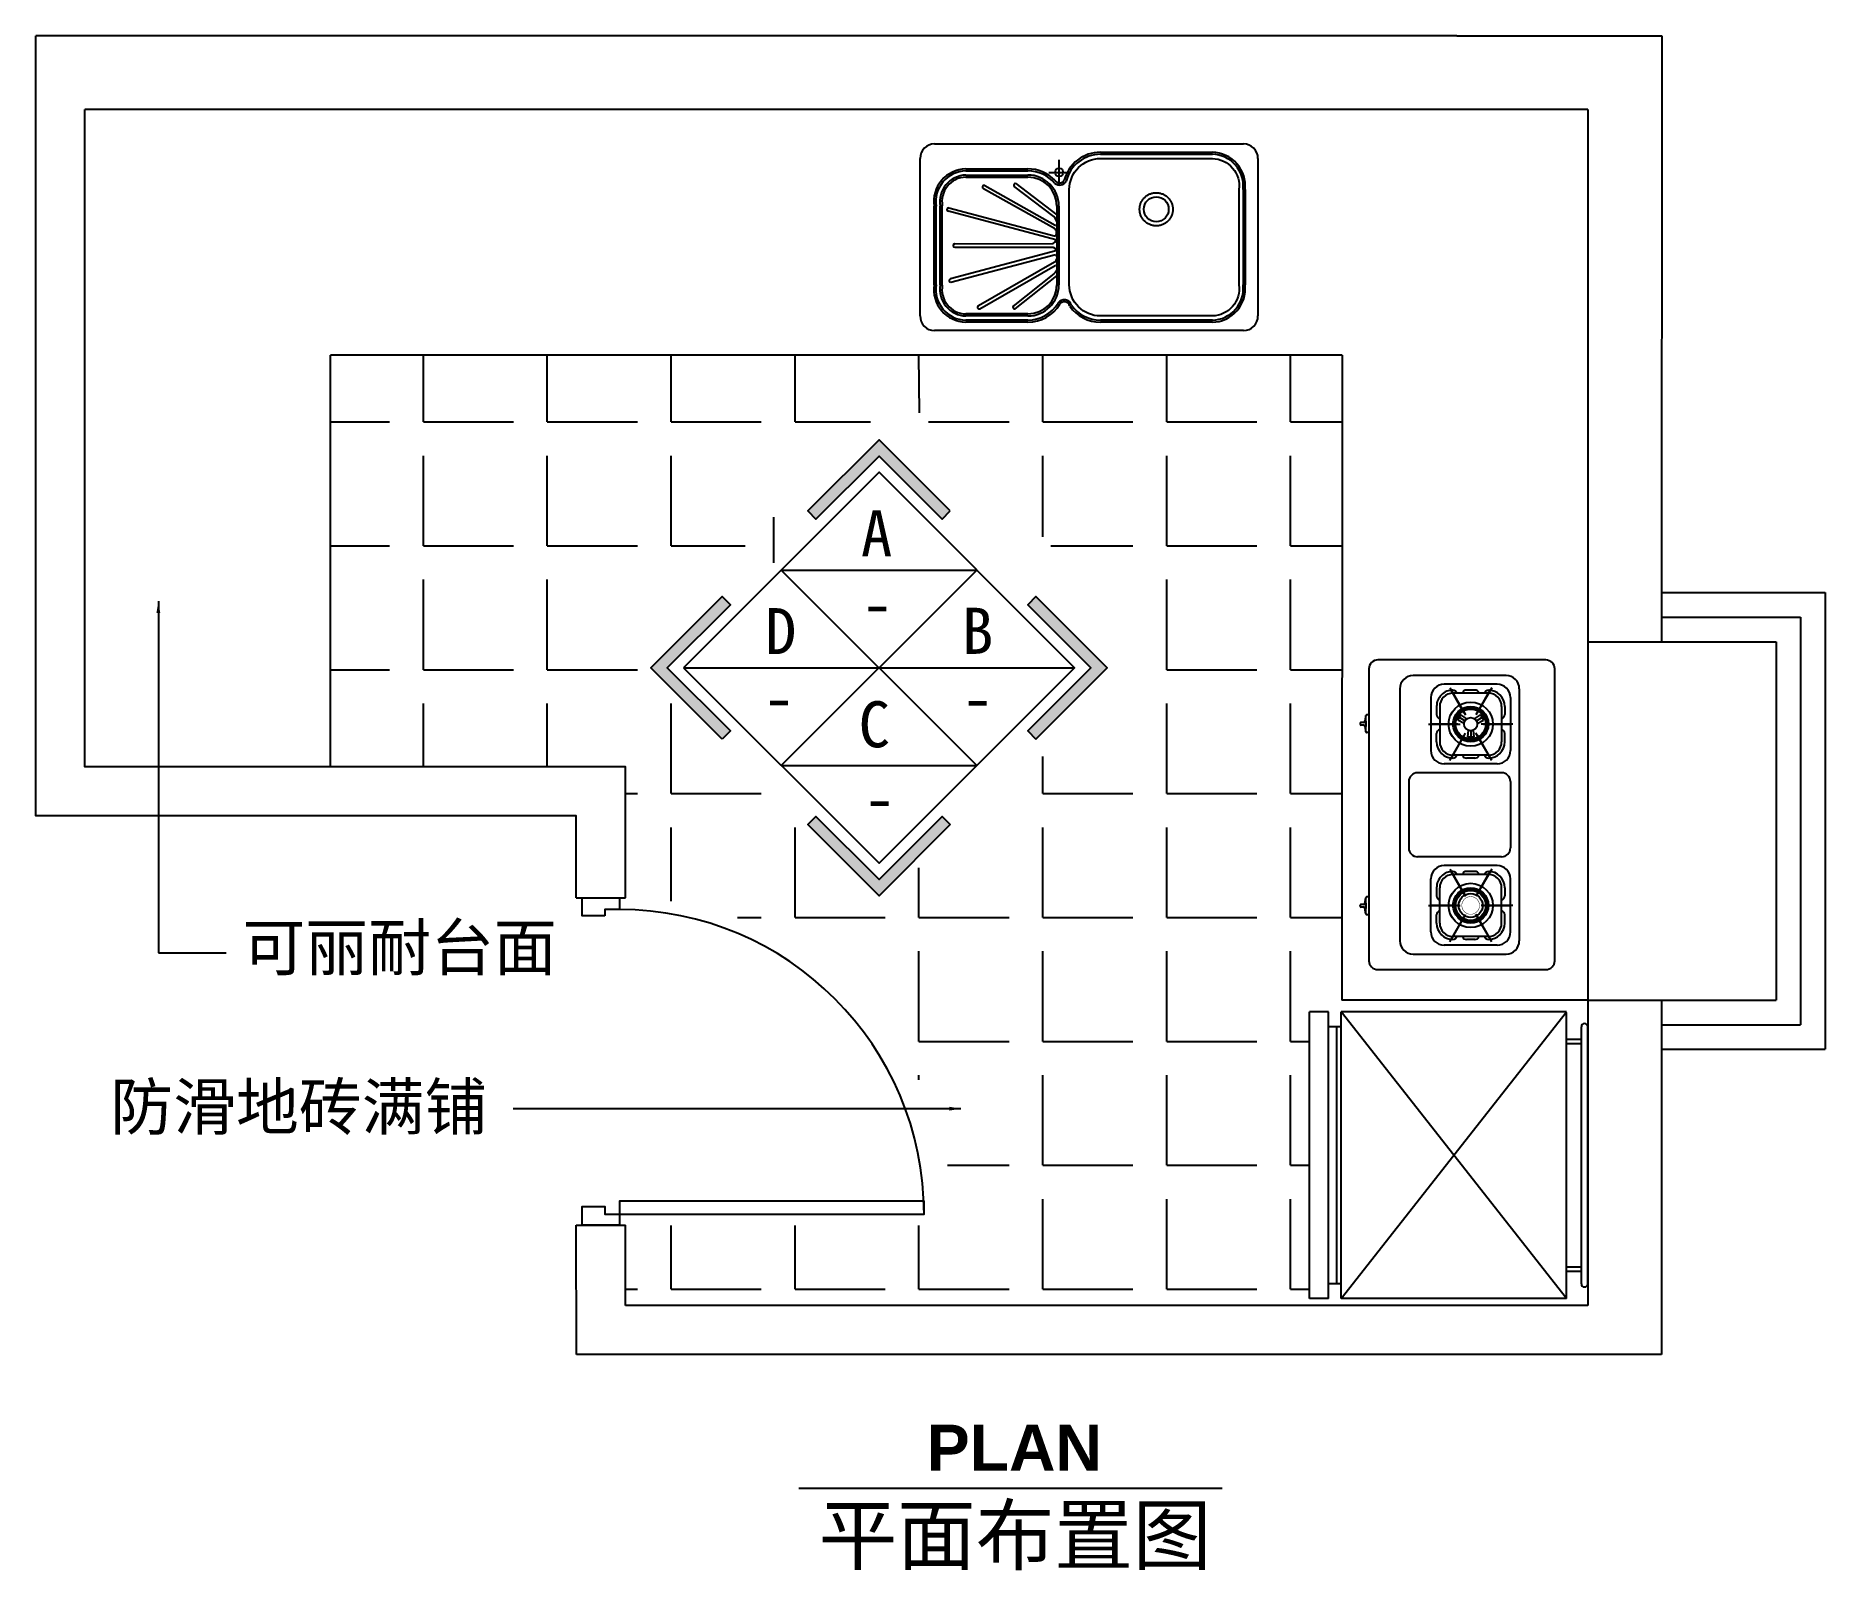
# Model space of a CAD drawing. Extents: x 218 to 3713, y 2142 to 5140.
import ezdxf

# ---------------------------------------------------------------- set-up
doc = ezdxf.new("R2010")
doc.units = 0
doc.header["$LTSCALE"] = 500
doc.header["$MEASUREMENT"] = 0
doc.linetypes.add('DASHEDX2', pattern=[1.5, 1, -0.5])
doc.layers.get('0').update_dxf_attribs({"linetype": 'CONTINUOUS'})
for name, color, linetype in [('2', 2, 'CONTINUOUS'), ('3', 3, 'CONTINUOUS'), ('4', 4, 'CONTINUOUS'), ('7', 7, 'CONTINUOUS'), ('BH', 3, 'CONTINUOUS'), ('TEXT', 3, 'CONTINUOUS')]:
    doc.layers.add(name, color=color, linetype=linetype)
doc.styles.add('DIM_FONT', font='SIMPLEX', dxfattribs={"width": 0.8})
doc.styles.add('HT', font='swisseb.ttf')
doc.styles.add('HZ', font='')
doc.styles.get('HZ').set_extended_font_data('仿宋_GB2312')
doc.dimstyles.get("Standard").update_dxf_attribs({"dimscale": 45, "dimtxt": 2, "dimasz": 0.5, "dimexe": 1, "dimexo": 1, "dimgap": 0.5, "dimtad": 1, "dimdec": 0, "dimzin": 1, "dimtxsty": 'HZ', "dimblk1": 'DOT', "dimblk2": 'DOT', "dimsah": 1, "dimcen": 0, "dimclrd": 256, "dimclre": 256, "dimclrt": 256, "dimazin": 3, "dimtfac": 0.5, "dimtdec": 0, "dimtix": 1, "dimtmove": 0, "dimatfit": 3, "dimtolj": 1, "dimtzin": 1})

# ---------------------------------------------------------------- blocks, each defined once
blk = doc.blocks.new('A$C7AA01BF9')
at = {"layer": 'BH'}
for p, q in [((181.2, 1694), (181.2, 1824.5)), ((423.2, 1694), (423.2, 1824.5)), ((665.2, 1694), (665.2, 1824.5)), ((907.2, 1694), (907.2, 1824.5)), ((1150.2, 1711.6), (1149.2, 1824.5)), ((1391.2, 1694), (1391.2, 1824.5)), ((1633.2, 1694), (1633.2, 1824.5)), ((1875.2, 1694), (1875.2, 1824.5)), ((0, 1694), (115.2, 1694)), ((181.2, 1694), (357.2, 1694)), ((423.2, 1694), (599.2, 1694)), ((665.2, 1694), (841.2, 1694)), ((907.2, 1694), (1054.8, 1694)), ((1168, 1694), (1325.2, 1694)), ((1391.2, 1694), (1567.2, 1694)), ((1633.2, 1694), (1809.2, 1694)), ((1875.2, 1694), (1976, 1694)), ((181.2, 1452), (181.2, 1628)), ((423.2, 1452), (423.2, 1628)), ((665.2, 1452), (665.2, 1628)), ((1391.2, 1469.7), (1391.2, 1628)), ((1633.2, 1452), (1633.2, 1628)), ((1875.2, 1452), (1875.2, 1628)), ((865.9, 1418.7), (865.9, 1508)), ((0, 1452), (115.2, 1452)), ((181.2, 1452), (357.2, 1452)), ((423.2, 1452), (599.2, 1452)), ((665.2, 1452), (810, 1452)), ((1406.8, 1452), (1567.2, 1452)), ((1633.2, 1452), (1809.2, 1452)), ((1875.2, 1452), (1976, 1452)), ((181.2, 1345.6), (181.2, 1386)), ((423.2, 1345.6), (423.2, 1386)), ((1633.2, 1210), (1633.2, 1386)), ((1875.2, 1210), (1875.2, 1386)), ((181.2, 1210), (181.2, 1345.6)), ((423.2, 1210), (423.2, 1345.6)), ((0, 1210), (115.2, 1210)), ((181.2, 1210), (357.2, 1210)), ((423.2, 1210), (599.2, 1210)), ((1633.2, 1210), (1809.2, 1210)), ((1875.2, 1210), (1976, 1210)), ((181.2, 1020.5), (181.2, 1144)), ((423.2, 1020.5), (423.2, 1144)), ((665.2, 968), (665.2, 1144)), ((1633.2, 968), (1633.2, 1144)), ((1875.2, 968), (1875.2, 1144)), ((1391.2, 968), (1391.2, 1040.4)), ((576, 968), (599.2, 968)), ((665.2, 968), (841.2, 968)), ((1391.2, 968), (1391.2, 976.2)), ((1391.2, 968), (1567.2, 968)), ((1633.2, 968), (1809.2, 968)), ((1875.2, 968), (1976, 968)), ((665.2, 758.2), (665.2, 902)), ((907.2, 726), (907.2, 902)), ((1391.2, 726), (1391.2, 902)), ((1633.2, 726), (1633.2, 902)), ((1875.2, 726), (1875.2, 902)), ((1149.2, 726), (1149.1, 823.4)), ((794.6, 726), (841.2, 726)), ((907.2, 726), (1083.2, 726)), ((1149.2, 726), (1325.2, 726)), ((1391.2, 726), (1567.2, 726)), ((1633.2, 726), (1809.2, 726)), ((1875.2, 726), (1976, 726)), ((1149.2, 484), (1149.2, 660)), ((1391.2, 484), (1391.2, 660)), ((1633.2, 484), (1633.2, 660)), ((1875.2, 484), (1875.2, 660)), ((1149.2, 484), (1325.2, 484)), ((1391.2, 484), (1567.2, 484)), ((1633.2, 484), (1809.2, 484)), ((1875.2, 484), (1912.5, 484)), ((1149.2, 409.2), (1149.2, 418)), ((1391.2, 242), (1391.2, 418)), ((1633.2, 242), (1633.2, 418)), ((1875.2, 242), (1875.2, 418)), ((1205.1, 242), (1325.2, 242)), ((1391.2, 242), (1567.2, 242)), ((1633.2, 242), (1809.2, 242)), ((1875.2, 242), (1912.5, 242)), ((1391.2, 0), (1391.2, 176)), ((1633.2, 0), (1633.2, 176)), ((1875.2, 0), (1875.2, 176)), ((665.2, 0), (665.2, 124.5)), ((907.2, 0), (907.2, 124.5)), ((1149.2, 0), (1149.2, 124.5)), ((576, 0), (599.2, 0)), ((665.2, 0), (841.2, 0)), ((907.2, 0), (1083.2, 0)), ((1149.2, 0), (1325.2, 0)), ((1391.2, 0), (1567.2, 0)), ((1633.2, 0), (1809.2, 0)), ((1875.2, 0), (1912.5, 0))]:
    blk.add_line(p, q, dxfattribs=at)
blk = doc.blocks.new('_DOT')
at = {"color": 0, "linetype": 'BYBLOCK'}
blk.add_line((-0.5, 0), (-1, 0), dxfattribs=at)
at = {"color": 0, "linetype": 'BYBLOCK', "const_width": 0.5}
blk.add_lwpolyline([(-0.25, 0, 1), (0.25, 0, 1)], format="xyb", close=True, dxfattribs=at)
blk = doc.blocks.new('A$C30E14D41')
at = {"layer": '3'}
for p, q in [((110, 390), (260, 390)), ((435, 430), (705, 430)), ((435, 425), (705, 425)), ((110, 385), (260, 385)), ((110, 375), (260, 375)), ((110.1, 370), (260, 370)), ((156.2, 349.5), (326, 254.3)), ((322.3, 274.7), (226.3, 347.8)), ((231.3, 354.2), (330, 279.1)), ((324.4, 246.1), (152.9, 342.1)), ((779.1, 340), (779.1, 110)), ((784.1, 340), (784.1, 110)), ((33.7, 110), (33.7, 300)), ((38.7, 110), (38.7, 300)), ((48.7, 110), (48.7, 300)), ((53.7, 109.6), (53.7, 300.4)), ((327.7, 219.1), (68.4, 287.6)), ((69.4, 295.6), (326.9, 227.4)), ((330, 300), (330, 110)), ((335, 300), (335, 110)), ((327.7, 191.9), (73.3, 124.7)), ((74.4, 116.7), (327, 183.6)), ((83.5, 208.9), (321.1, 210.1)), ((83.5, 200.9), (321.1, 200.9)), ((324.6, 164.9), (140.7, 59.8)), ((144, 52.4), (326.2, 156.7)), ((322.6, 136.3), (224.3, 58.6)), ((229.3, 52.2), (330, 131.8)), ((260, 35), (110, 35)), ((260, 25), (110, 25)), ((260, 20), (110, 20)), ((260, 40), (110.1, 40)), ((705, 25), (435, 25)), ((705, 20), (435, 20))]:
    blk.add_line(p, q, dxfattribs=at)
at = {"layer": '3', "linetype": 'DASHEDX2', "ltscale": 30}
for p, q in [((335.5, 352), (335.5, 411.9)), ((310.2, 381.5), (360.2, 381.5)), ((335, 110), (335, 145.3)), ((360, 110), (360, 150.3))]:
    blk.add_line(p, q, dxfattribs=at)
at = {"layer": '3'}
blk.add_lwpolyline([(435, 415), (705, 415, -0.445378), (769.1, 340), (769.1, 110, -0.445378), (705, 35), (435, 35, -0.414214), (360, 110), (360, 340, -0.414214)], format="xyb", close=True, dxfattribs=at)
for points in [[(326.4, 253.6), (329.7, 253.7), (330.3, 258.9), (330.3, 262.2), (327.6, 267.5), (325.6, 270.8), (322.3, 274.7)], [(321.1, 210.1), (324.9, 212.7), (326.8, 215.4), (327.5, 216.7), (326.8, 219.3)], [(326.9, 227.4), (329.4, 231.9), (329.4, 234.5), (328.7, 239.8), (327.4, 242.4), (326.7, 244.4), (324.4, 246.1)], [(321.1, 200.9), (324.9, 198.3), (326.9, 195.6), (327.5, 194.3), (326.9, 191.7)], [(327, 183.6), (329.5, 179.2), (329.5, 176.5), (328.8, 171.2), (327.5, 168.6), (326.9, 166.6), (324.6, 164.9)], [(326.6, 157.4), (329.9, 157.4), (330.6, 152.1), (330.6, 148.8), (327.9, 143.5), (325.9, 140.2), (322.6, 136.3)]]:
    blk.add_lwpolyline(points, dxfattribs=at)
for centre, radius in [((335.5, 381.5), 9.98), ((569.6, 292.4), 30)]:
    blk.add_circle(centre, radius, dxfattribs=at)
at = {"layer": '3', "linetype": 'DASHEDX2', "ltscale": 15}
blk.add_circle((569.6, 292.4), 40, dxfattribs=at)
at = {"layer": '3'}
for centre, radius, start, end in [((112.1, 310.8), 79.2, 91.551, 187.8349), ((260, 300), 90, 43.7934, 90), ((435, 340), 90, 90, 165.5418), ((435, 340), 85, 90, 165.9722), ((703.3, 348.8), 81.2, 353.7986, 88.8078), ((703.3, 348.7), 76.3, 353.4172, 88.7258), ((112.2, 310.8), 74.3, 91.6616, 188.3215), ((112.2, 310.6), 64.4, 91.9373, 189.5012), ((112.2, 310.6), 59.4, 92.0172, 189.8939), ((154.5, 345.8), 4.05, 66.255, 246.255), ((230, 350.4), 4.05, 67.5508, 247.5508), ((260, 300), 85, 40.2898, 90), ((260, 300), 75, 0, 90), ((260, 300), 70, 0, 90), ((336.4, 369.2), 18.3, 231.1219, 331.8884), ((336.4, 369.2), 13.3, 211.4456, 329.4824), ((68.9, 291.6), 4.05, 82.5927, 262.5927), ((83.5, 205), 4.05, 90, 270), ((83.5, 204.9), 4.05, 90.2625, 270.2625), ((112.1, 99.2), 79.2, 172.1651, 268.449), ((112.2, 99.2), 74.3, 171.6785, 268.3384), ((112.2, 99.4), 64.4, 170.4988, 268.0627), ((112.2, 99.4), 59.4, 170.1061, 267.9828), ((73.9, 120.7), 4.05, 97.6698, 277.6698), ((260, 110), 75, 270, 0), ((260, 110), 70, 270, 0), ((703.3, 101.2), 81.2, 271.1922, 6.2014), ((703.3, 101.3), 76.3, 271.2742, 6.5828), ((142.3, 56.1), 4.05, 114.0075, 294.0075), ((228, 56), 4.05, 112.7117, 292.7117), ((260, 110), 85, 270, 328.9261), ((260, 110), 90, 270, 328.8241), ((347.9, 55.8), 18.3, 16.8467, 146.7086), ((347.9, 55.8), 13.3, 13.7076, 148.5544), ((435, 110), 90, 214.5823, 270), ((435, 110), 85, 215.1439, 270)]:
    blk.add_arc(centre, radius, start, end, dxfattribs=at)
at = {"layer": '4'}
for p, q in [((35, 450), (780, 450)), ((0, 35), (0, 415)), ((815, 415), (815, 35)), ((780, 0), (35, 0))]:
    blk.add_line(p, q, dxfattribs=at)
for centre, start, end in [((35, 415), 90, 180), ((780, 415), 0, 90), ((35, 35), 180, 270), ((780, 35), 270, 0)]:
    blk.add_arc(centre, 35, start, end, dxfattribs=at)
blk = doc.blocks.new('A$C49B74F33')
at = {"layer": '3', "color": 4}
for p, q in [((0, 420), (0, 40)), ((680, 440), (20, 440)), ((700, 40), (700, 420)), ((20, 20), (680, 20))]:
    blk.add_line(p, q, dxfattribs=at)
at = {"layer": '3', "color": 7}
for p, q in [((35, 330), (35, 120)), ((65, 360), (635, 360)), ((85, 340), (205, 340)), ((275, 340), (425, 340)), ((615, 340), (495, 340)), ((665, 120), (665, 330)), ((55, 310), (55, 190)), ((75, 290), (75, 210)), ((105, 320), (185, 320)), ((215, 290), (215, 210)), ((235, 310), (235, 190)), ((255, 320), (255, 130)), ((445, 320), (445, 130)), ((465, 310), (465, 190)), ((485, 290), (485, 210)), ((595, 320), (515, 320)), ((625, 290), (625, 210)), ((645, 310), (645, 190)), ((105, 180), (185, 180)), ((595, 180), (515, 180)), ((85, 160), (205, 160)), ((615, 160), (495, 160)), ((65, 90), (635, 90)), ((275, 110), (425, 110)), ((124.1, 20), (124.1, 14.7)), ((125.8, 12.7), (138.5, 10.8)), ((141.1, 7.9), (141.1, 2)), ((147.1, 7.9), (147.1, 2)), ((149.6, 10.8), (162.4, 12.7)), ((164.1, 20), (164.1, 14.7)), ((535.9, 20), (535.9, 14.7)), ((550.4, 10.8), (537.6, 12.7)), ((552.9, 7.9), (552.9, 2)), ((558.9, 7.9), (558.9, 2)), ((574.2, 12.7), (561.5, 10.8)), ((575.9, 20), (575.9, 14.7)), ((143.1, 0), (145.1, 0)), ((556.9, 0), (554.9, 0))]:
    blk.add_line(p, q, dxfattribs=at)
at = {"layer": '3'}
for p, q in [((105, 327), (123.5, 327)), ((105, 327), (105, 327)), ((145, 345), (145, 274)), ((145, 279), (145, 340)), ((185, 327), (166.5, 327)), ((515, 327), (533.5, 327)), ((555, 345), (555, 274)), ((555, 279), (555, 340)), ((595, 327), (576.5, 327)), ((595, 327), (595, 327)), ((62.7, 297.5), (124.2, 262)), ((119.9, 264.5), (67.1, 295)), ((227.3, 297.5), (165.8, 262)), ((170.1, 264.5), (222.9, 295)), ((472.7, 297.5), (534.2, 262)), ((529.9, 264.5), (477.1, 295)), ((637.3, 297.5), (575.8, 262)), ((580.1, 264.5), (632.9, 295)), ((68, 259.5), (68, 240.5)), ((124.2, 272), (136.3, 279)), ((133, 258.9), (124.2, 272)), ((137.5, 263), (130.3, 275.5)), ((143.3, 264.9), (136.3, 279)), ((158.8, 256), (174.5, 257)), ((158.8, 244), (174.5, 243)), ((160, 250), (174.5, 250)), ((174.5, 257), (174.5, 243)), ((222, 259.5), (222, 240.5)), ((478, 259.5), (478, 240.5)), ((632, 259.5), (632, 240.5)), ((62.7, 202.5), (124.2, 238)), ((119.9, 235.5), (67.1, 205)), ((133, 241.1), (124.2, 228)), ((136.3, 221), (124.2, 228)), ((137.5, 237), (130.3, 224.5)), ((143.3, 235.1), (136.3, 221)), ((145, 155), (145, 226)), ((145, 221), (145, 160)), ((227.3, 202.5), (165.8, 238)), ((170.1, 235.5), (222.9, 205)), ((472.7, 202.5), (534.2, 238)), ((529.9, 235.5), (477.1, 205)), ((555, 155), (555, 226)), ((555, 221), (555, 160)), ((637.3, 202.5), (575.8, 238)), ((580.1, 235.5), (632.9, 205)), ((105, 173), (123.5, 173)), ((185, 173), (166.5, 173)), ((185, 173), (185, 173)), ((515, 173), (515, 173)), ((515, 173), (533.5, 173)), ((595, 173), (576.5, 173))]:
    blk.add_line(p, q, dxfattribs=at)
at = {"layer": '3', "const_width": 1}
for points in [[(145, 279), (145, 340)], [(555, 279), (555, 340)], [(119.9, 264.5), (67.1, 295)], [(170.1, 264.5), (222.9, 295)], [(529.9, 264.5), (477.1, 295)], [(580.1, 264.5), (632.9, 295)], [(119.9, 235.5), (67.1, 205)], [(145, 221), (145, 160)], [(170.1, 235.5), (222.9, 205)], [(529.9, 235.5), (477.1, 205)], [(555, 221), (555, 160)], [(580.1, 235.5), (632.9, 205)]]:
    blk.add_lwpolyline(points, dxfattribs=at)
for points in [[(145, 265, -1), (145, 235, -1), (145, 265, -1)], [(575, 250, -1), (535, 250, -1), (575, 250, -1)]]:
    blk.add_lwpolyline(points, format="xyb", dxfattribs=at)
at = {"layer": '3'}
for centre, radius in [((145, 250), 50), ((145, 250), 40), ((145, 250), 37), ((145, 250), 34), ((555, 250), 50), ((555, 250), 40), ((555, 250), 37), ((555, 250), 34), ((145, 250), 15), ((555, 250), 27)]:
    blk.add_circle(centre, radius, dxfattribs=at)
at = {"layer": '3', "color": 4}
for centre, start, end in [((20, 420), 90, 180), ((680, 420), 0, 90), ((20, 40), 180, 270), ((680, 40), 270, 0)]:
    blk.add_arc(centre, 20, start, end, dxfattribs=at)
at = {"layer": '3', "color": 7}
for centre, radius, start, end in [((65, 330), 30, 90, 180), ((85, 310), 30, 90, 180), ((205, 310), 30, 360, 90), ((275, 320), 20, 90, 180), ((425, 320), 20, 0, 90), ((495, 310), 30, 90, 180), ((615, 310), 30, 0, 90), ((635, 330), 30, 360, 90), ((105, 290), 30, 90, 180), ((185, 290), 30, 360, 90), ((515, 290), 30, 90, 180), ((595, 290), 30, 0, 90), ((105, 210), 30, 180, 270), ((185, 210), 30, 270, 360), ((515, 210), 30, 180, 270), ((595, 210), 30, 270, 0), ((85, 190), 30, 180, 270), ((205, 190), 30, 270, 360), ((495, 190), 30, 180, 270), ((615, 190), 30, 270, 0), ((275, 130), 20, 180, 270), ((425, 130), 20, 270, 0), ((65, 120), 30, 180, 270), ((635, 120), 30, 270, 0), ((126.1, 14.7), 2, 180, 261.4692), ((138.1, 7.9), 3, 0, 81.4692), ((143.1, 2), 2, 180, 270), ((145.1, 2), 2, 270, 0), ((150.1, 7.9), 3, 98.5308, 180), ((162.1, 14.7), 2, 278.5308, 360), ((537.9, 14.7), 2, 180, 261.4692), ((549.9, 7.9), 3, 360, 81.4692), ((554.9, 2), 2, 180, 270), ((556.9, 2), 2, 270, 360), ((561.9, 7.9), 3, 98.5308, 180), ((573.9, 14.7), 2, 278.5308, 0)]:
    blk.add_arc(centre, radius, start, end, dxfattribs=at)
at = {"layer": '3'}
for centre, radius, start, end in [((105, 290), 37, 90, 180), ((123.8, 318.1), 8.95, 12.564, 91.6861), ((166.2, 318.1), 8.95, 88.3139, 167.436), ((185, 290), 37, 0, 90), ((515, 290), 37, 90, 180), ((533.8, 318.1), 8.95, 12.564, 91.6861), ((576.2, 318.1), 8.95, 88.3139, 167.436), ((595, 290), 37, 0, 90), ((79.9, 292), 12.1, 189.6676, 246.0824), ((210.1, 292), 12.1, 293.9176, 350.3324), ((489.9, 292), 12.1, 189.6676, 246.0824), ((620.1, 292), 12.1, 293.9176, 350.3324), ((76.9, 259.8), 8.95, 102.564, 181.686), ((138, 262.1), 17, 95.7306, 144.2694), ((159, 250), 17, 335.7306, 24.2694), ((213.1, 259.8), 8.95, 358.314, 77.436), ((486.9, 259.8), 8.95, 102.564, 181.686), ((623.1, 259.8), 8.95, 358.314, 77.436), ((76.9, 240.2), 8.95, 178.3139, 257.436), ((79.9, 208), 12.1, 113.9176, 170.3324), ((105, 210), 37, 180, 270), ((138, 237.9), 17, 215.7306, 264.2694), ((185, 210), 37, 270, 0), ((213.1, 240.2), 8.95, 282.564, 1.6861), ((210.1, 208), 12.1, 9.6676, 66.0824), ((486.9, 240.2), 8.95, 178.3139, 257.436), ((489.9, 208), 12.1, 113.9176, 170.3324), ((515, 210), 37, 180, 270), ((595, 210), 37, 270, 0), ((623.1, 240.2), 8.95, 282.564, 1.6861), ((620.1, 208), 12.1, 9.6676, 66.0824), ((123.8, 181.9), 8.95, 268.3139, 347.436), ((166.2, 181.9), 8.95, 192.564, 271.6861), ((533.8, 181.9), 8.95, 268.3139, 347.436), ((576.2, 181.9), 8.95, 192.564, 271.6861), ((144.1, -235.2), 248.6, 85.7792, 94.2208), ((133.9, 7.2), 7.27, 12.024, 57.1859), ((154.3, 7.2), 7.27, 122.8141, 167.976), ((555.9, -235.2), 248.6, 85.7792, 94.2208), ((545.7, 7.2), 7.27, 12.024, 57.1859), ((566.1, 7.2), 7.27, 122.8141, 167.976)]:
    blk.add_arc(centre, radius, start, end, dxfattribs=at)
blk = doc.blocks.new('煤气灶图块')
at = {"layer": '3', "color": 3}
blk.add_blockref('A$C49B74F33', (-775.8, -12.4), dxfattribs=at)

msp = doc.modelspace()

# ---------------------------------------------------------------- hatches: boundary and pattern name
at = {"layer": 'TEXT'}
for points in [[(1725.7, 4211.5), (1741.6, 4195.6), (1864.8, 4318.8), (1988, 4195.6), (2004, 4211.5), (1864.8, 4350.6)], [(1574.4, 4028.4), (1558.5, 4044.3), (1419.3, 3905.1), (1558.5, 3766), (1574.4, 3781.9), (1451.2, 3905.1)], [(2171.2, 4044.3), (2155.2, 4028.4), (2278.5, 3905.1), (2155.2, 3781.9), (2171.2, 3766), (2310.3, 3905.1)], [(1741.6, 3614.7), (1725.7, 3598.8), (1864.8, 3459.7), (2004, 3598.8), (1988, 3614.7), (1864.8, 3491.5)]]:
    msp.add_hatch(color=256, dxfattribs=at).paths.add_polyline_path(points)

# ---------------------------------------------------------------- linework, layer by layer
at = {"layer": '2'}
for p, q in [((2993.7, 5139.7), (217.7, 5139.7)), ((2993.7, 5139.7), (3394.2, 5139.7)), ((3393.7, 5139.7), (3393.2, 3955.9)), ((3249.6, 4995.7), (313.6, 4995.7)), ((3249.6, 4995.7), (3249.2, 3956)), ((3249.2, 3955.9), (3393.2, 3955.9)), ((217.7, 3615.9), (217.7, 3615.9)), ((1273.5, 3456), (1369.5, 3456)), ((3249.2, 3256), (3393.2, 3256)), ((3249.2, 3256), (3249.6, 2659.7)), ((3393.2, 3256), (3393.6, 2563.7)), ((1274, 2563.7), (1273.5, 2816.1)), ((1273.5, 2816.1), (1369.5, 2816.1)), ((1369.9, 2659.7), (1369.5, 2816.1)), ((3249.6, 2659.7), (1369.9, 2659.7)), ((3393.6, 2563.7), (1274, 2563.7))]:
    msp.add_line(p, q, dxfattribs=at)
for points in [[(1273.5, 3456), (1273.5, 3615.9), (217.7, 3615.9), (217.7, 5139.7)], [(1369.5, 3456), (1369.5, 3711.9), (313.6, 3711.9), (313.6, 4995.7)]]:
    msp.add_lwpolyline(points, dxfattribs=at)
at = {"layer": '3'}
for p, q in [((3249.2, 3955.9), (3249.2, 3256)), ((3208, 2673), (2767.5, 3232.9)), ((2767.5, 2673), (3208, 3232.9)), ((2767.5, 3204.1), (2742.8, 3204.1)), ((2759.3, 2701.8), (2759.3, 3204.1)), ((3236.8, 2701.8), (3236.8, 3204.1)), ((3249.2, 2701.8), (3249.2, 3204.1)), ((3208, 3179.4), (3236.8, 3179.4)), ((3208, 3171.2), (3236.8, 3171.2)), ((3208, 2734.8), (3236.8, 2734.8)), ((3208, 2726.5), (3236.8, 2726.5)), ((2767.5, 2701.8), (2742.8, 2701.8))]:
    msp.add_line(p, q, dxfattribs=at)
at = {"layer": '3', "color": 3}
msp.add_arc((1357.8, 2837.9), 595, 0, 90, dxfattribs=at)
at = {"layer": '3'}
for centre, start, end in [((3243, 3204.1), 0, 180), ((3243, 2701.8), 180, 0)]:
    msp.add_arc(centre, 6.18, start, end, dxfattribs=at)
at = {"layer": '4'}
for p, q in [((2769.4, 4515.8), (793.6, 4515.8)), ((793.6, 3711.9), (793.6, 4515.8)), ((2769.4, 4515.8), (2768.9, 3256)), ((3249.2, 3256), (2768.9, 3256))]:
    msp.add_line(p, q, dxfattribs=at)
at = {"layer": '7'}
for p, q in [((3393.2, 4051.9), (3713.1, 4051.9)), ((3713.1, 4051.9), (3713.1, 3160)), ((3393.2, 4003.9), (3665.1, 4003.9)), ((3665.1, 4003.9), (3665.1, 3208)), ((3393.2, 3955.9), (3617.1, 3955.9)), ((3617.1, 3955.9), (3617.1, 3256)), ((3393.2, 3256), (3617.1, 3256)), ((2742.8, 3232.9), (2705.7, 3232.9)), ((2705.7, 2673), (2705.7, 3232.9)), ((2742.8, 2673), (2742.8, 3232.9)), ((3208, 3232.9), (2767.5, 3232.9)), ((2767.5, 2673), (2767.5, 3232.9)), ((3208, 2673), (3208, 3232)), ((3393.2, 3208), (3665.1, 3208)), ((3393.2, 3160), (3713.1, 3160)), ((2742.8, 2673), (2705.7, 2673)), ((3208, 2673), (2767.5, 2673))]:
    msp.add_line(p, q, dxfattribs=at)
msp.add_lwpolyline([(1329, 3420.3), (1285.2, 3420.3), (1285.2, 3456), (1357.8, 3456), (1357.8, 3433), (1329, 3433)], close=True, dxfattribs=at)
for points in [[(1357.8, 2837.9), (1357.8, 2816.1), (1285.2, 2816.1), (1285.2, 2852.9), (1329, 2852.9), (1329, 2837.9), (1357.8, 2837.9)], [(1357.8, 2837.9), (1952.8, 2837.9), (1952.8, 2863.3), (1357.8, 2863.3), (1357.8, 2837.9)]]:
    msp.add_lwpolyline(points, dxfattribs=at)
at = {"layer": 'TEXT'}
for p, q in [((2055.7, 4096), (1673.9, 3714.2)), ((1673.9, 4096), (2055.7, 3714.2)), ((1673.9, 4096), (2055.7, 4096)), ((1483, 3905.1), (2246.7, 3905.1)), ((1673.9, 3714.2), (2055.7, 3714.2))]:
    msp.add_line(p, q, dxfattribs=at)
at = {"layer": 'TEXT', "color": 6}
msp.add_line((1708.1, 2302.9), (2535.3, 2302.9), dxfattribs=at)
at = {"layer": 'TEXT'}
for points in [[(2004, 4211.5), (1864.8, 4350.6), (1725.7, 4211.5), (1741.6, 4195.6), (1864.8, 4318.8), (1988, 4195.6)], [(1483, 3905.1), (1864.8, 3523.3), (2246.7, 3905.1), (1864.8, 4287)], [(1558.5, 3766), (1419.3, 3905.1), (1558.5, 4044.3), (1574.4, 4028.4), (1451.2, 3905.1), (1574.4, 3781.9)], [(2171.2, 3766), (2310.3, 3905.1), (2171.2, 4044.3), (2155.2, 4028.4), (2278.5, 3905.1), (2155.2, 3781.9)], [(2004, 3598.8), (1864.8, 3459.7), (1725.7, 3598.8), (1741.6, 3614.7), (1864.8, 3491.5), (1988, 3614.7)]]:
    msp.add_lwpolyline(points, close=True, dxfattribs=at)

# ---------------------------------------------------------------- block references
at = {"layer": '3', "xscale": 0.8638643228734297, "yscale": 0.8638643228734297, "zscale": 0.8638643228734297, "rotation": 270}
msp.add_blockref('煤气灶图块', (2815.3, 3250.2), dxfattribs=at)
at = {"layer": 'BH', "xscale": 0.8098728026938404, "yscale": 0.8098728026938404, "zscale": 0.8098728026938404}
msp.add_blockref('A$C30E14D41', (1945, 4564), dxfattribs=at)
at = {"layer": 'BH'}
msp.add_blockref('A$C7AA01BF9', (793.6, 2691.3), dxfattribs=at)

# ---------------------------------------------------------------- texts
at = {"layer": '3', "style": 'DIM_FONT', "width": 0.8, "flags": 9}
for tag, s in [('XSIZE', '679'), ('YSIZE', '700')]:
    msp.add_attdef(tag, (2987.7, 2953), s, height=0.4, dxfattribs=at)
at = {"layer": 'TEXT', "style": 'HZ'}
for s, p in [('A ', (1829.5, 4122.9)), ('D', (1642.2, 3931.8)), ('-', (1830.7, 3985.2)), ('B', (2026.8, 3932.4)), ('-', (1638.8, 3801.6)), ('C', (1824.9, 3749.8)), ('-', (2027.1, 3801.3)), ('-', (1835.5, 3604.9)), ('可丽耐台面', (621.3, 3314)), ('防滑地砖满铺', (363.2, 3002.8))]:
    msp.add_text(s, height=90, dxfattribs=at).set_placement(p)
at = {"layer": 'TEXT', "linetype": 'BYBLOCK'}
for s, height, style, p in [('PLAN', 90, 'HT', (1958.1, 2336.6)), ('平面布置图', 112.5, 'HZ', (1746.9, 2154.8))]:
    msp.add_text(s, height=height, dxfattribs=dict(at, style=style)).set_placement(p)

# ---------------------------------------------------------------- leaders
at = {"layer": 'TEXT'}
for points in [[(457.1, 4035), (457.1, 3348.2), (589.3, 3348.2)], [(2024.7, 3043.9), (1150.3, 3043.9)]]:
    msp.add_leader(points, dimstyle='STANDARD', dxfattribs=at)

doc.saveas('drawing.dxf')
